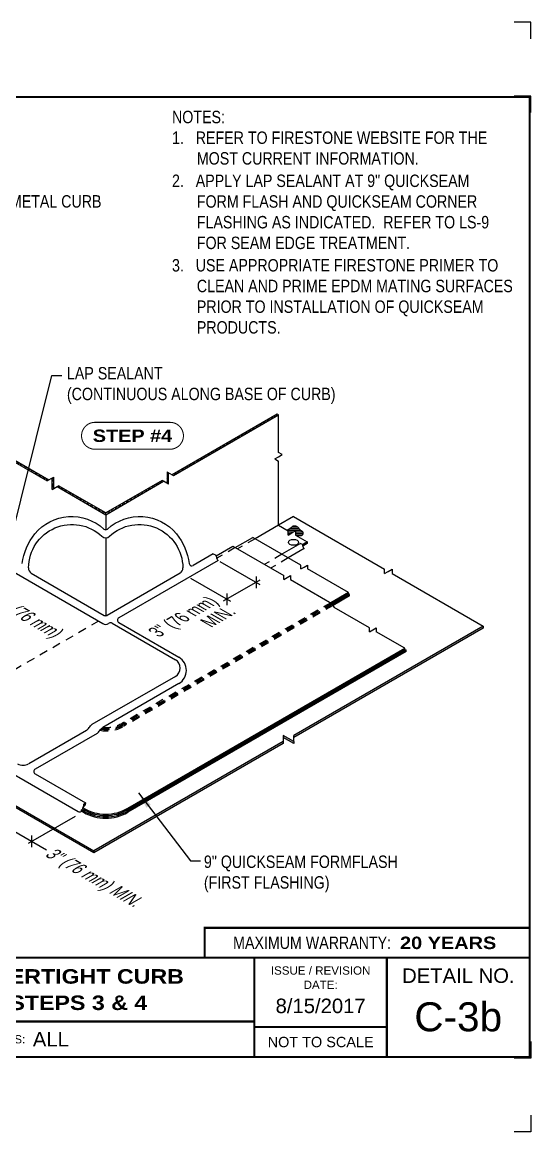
# Model space of a CAD drawing. Header units: inches. Extents: x 165.4 to 185.5, y -203.9 to -187.2.
# Drawn here: x 177.8 to 185.48, y -203.95 to -187.18 of the extents above; entities that cross this region are included whole.
import ezdxf
from ezdxf.enums import TextEntityAlignment as Align

# ---------------------------------------------------------------- set-up
doc = ezdxf.new("R2010")
doc.units = ezdxf.units.IN
doc.header["$MEASUREMENT"] = 0
doc.linetypes.add('HIDDEN', pattern=[0.375, 0.25, -0.125])
doc.linetypes.add('HIDDEN2', pattern=[0.1875, 0.125, -0.0625])
doc.layers.get('0').update_dxf_attribs({"linetype": 'CONTINUOUS'})
doc.layers.get('DEFPOINTS').update_dxf_attribs({"linetype": 'CONTINUOUS'})
for name, color, linetype in [('FSBP-ACCESSORY-OTHER', 7, 'CONTINUOUS'), ('FSBP-ANNO-NOTE', 7, 'CONTINUOUS'), ('FSBP-MEMBRANE', 7, 'CONTINUOUS'), ('FSBP-SEALANTS', 1, 'CONTINUOUS'), ('FSBP-TTLB', 7, 'CONTINUOUS'), ('FSBP-TTLB-BORDER', 7, 'CONTINUOUS'), ('FSBP-TTLB-TEXT', 7, 'CONTINUOUS')]:
    doc.layers.add(name, color=color, linetype=linetype)
doc.styles.add('FSBP_ARIAL', font='arial.ttf')
doc.styles.add('FSBP_ARIAL_BOLD', font='')
doc.styles.add('FSBP_ARIAL_NAR', font='ARIALN.TTF')
doc.styles.get('FSBP_ARIAL_BOLD').set_extended_font_data('Arial Black')
doc.dimstyles.new('FSBP-LEADER', dxfattribs={"dimtxt": 0.1875, "dimasz": 0.25, "dimexe": 0.0625, "dimexo": 0.125, "dimgap": 0.125, "dimtad": 0, "dimtih": 1, "dimtoh": 1, "dimdec": 4, "dimzin": 0, "dimdsep": 46, "dimlunit": 4, "dimtxsty": 'FSBP_ARIAL_NAR', "dimcen": 0.09375, "dimclrd": 256, "dimclre": 256, "dimclrt": 256, "dimadec": 0, "dimazin": 0, "dimtfac": 1, "dimtdec": 4, "dimtofl": 0, "dimtmove": 0, "dimatfit": 3, "dimfxl": 0, "dimtolj": 1, "dimtzin": 0, "dimlwd": -1, "dimlwe": -1, "dimarcsym": 0})

# ---------------------------------------------------------------- blocks, each defined once
blk = doc.blocks.new('TTLB-EPDM_2')
at = {"layer": 'DEFPOINTS', "linetype": 'Continuous', "ltscale": 1.75}
for points in [[(20.016, 13.881), (20.016, 14.131), (19.766, 14.131)], [(20.016, -2.381), (20.016, -2.631), (19.766, -2.631)]]:
    blk.add_lwpolyline(points, dxfattribs=at)
at = {"layer": 'DEFPOINTS', "color": 1}
for points in [[(20.016, 12.766), (20.016, 13.016), (19.766, 13.016)], [(20.016, -1.266), (20.016, -1.516), (19.766, -1.516)]]:
    blk.add_lwpolyline(points, dxfattribs=at)
at = {"layer": 'FSBP-TTLB', "const_width": 0.0312}
blk.add_lwpolyline([(15.09, 0), (20, 0), (20, 0.451), (15.09, 0.451)], close=True, dxfattribs=at)
for points in [[(0, 0), (0, -1.5), (20, -1.5), (20, 0), (0, 0)], [(15.84, 0), (15.84, -0.964)], [(17.841, 0), (17.841, -1.5)], [(20, 0), (20, -1.5)], [(4.825, -0.964), (15.84, -0.964)], [(15.84, -0.964), (15.84, -1.5)], [(15.84, -1.049), (17.841, -1.049)]]:
    blk.add_lwpolyline(points, dxfattribs=at)
at = {"layer": 'FSBP-TTLB-BORDER', "const_width": 0.0312}
blk.add_lwpolyline([(20, 0), (20, 13), (0, 13), (0, 0)], dxfattribs=at)
at = {"layer": 'FSBP-TTLB-TEXT', "style": 'FSBP_ARIAL_NAR'}
blk.add_text('MAXIMUM WARRANTY:', height=0.1875, dxfattribs=at).set_placement((17.905, 0.226), align=Align.MIDDLE_RIGHT)
at = {"layer": 'FSBP-TTLB-TEXT', "style": 'FSBP_ARIAL'}
for s, height, p in [('ISSUE / REVISION', 0.125, (16.841, -0.194)), ('DETAIL NO.', 0.2188, (18.921, -0.272)), ('DATE:', 0.125, (16.841, -0.41)), ('NOT TO SCALE', 0.15625, (16.841, -1.274))]:
    blk.add_text(s, height=height, dxfattribs=at).set_placement(p, align=Align.MIDDLE_CENTER)
blk.add_text('ACCEPTABLE SYSTEMS:', height=0.125, dxfattribs=at).set_placement((10.293, -1.232), align=Align.MIDDLE_LEFT)
at = {"layer": 'FSBP-TTLB-TEXT'}
for tag, height, style, p in [('MAXIMUM_WARRANTY', 0.188, 'FSBP_ARIAL_BOLD', (18.04, 0.224)), ('ACCPT_SYSTEMS', 0.219, 'FSBP_ARIAL', (12.494, -1.232))]:
    blk.add_attdef(tag, text='', height=height, dxfattribs=dict(at, style=style)).set_placement(p, align=Align.MIDDLE_LEFT)
for tag, height, style, p in [('DETAIL_DESCP_LINE_1', 0.219, 'FSBP_ARIAL_BOLD', (10.331, -0.283)), ('DETAIL_DESCP_LINE_2', 0.219, 'FSBP_ARIAL_BOLD', (10.331, -0.681)), ('ISSUE_REV_DATE', 0.219, 'FSBP_ARIAL', (16.841, -0.728)), ('DETAIL_NUMBER', 0.438, 'FSBP_ARIAL', (18.919, -0.893))]:
    blk.add_attdef(tag, text='', height=height, dxfattribs=dict(at, style=style)).set_placement(p, align=Align.MIDDLE_CENTER)

msp = doc.modelspace()

# ---------------------------------------------------------------- hatches: boundary and pattern name
at = {"layer": 'FSBP-ACCESSORY-OTHER'}
h = msp.add_hatch(dxfattribs=at)
h.set_pattern_fill('STEEL', color=256, scale=0.5, angle=90, style=0)
h.set_pattern_definition([(135, (0, 0), (-0.044194174, -0.044194174), []), (135, (-0.03125, 0), (-0.044194174, -0.044194174), [])])
h.paths.add_polyline_path([(181.668, -193.117), (181.646, -193.104), (180.059, -194.02), (180.081, -194.033)])
h.paths.add_polyline_path([(179.932, -194.119), (179.91, -194.106), (179.057, -194.598), (179.057, -194.625)])
h.paths.add_polyline_path([(178.271, -194.058), (178.248, -194.071), (178.248, -194.157), (178.248, -194.243), (178.271, -194.23)])
h = msp.add_hatch(dxfattribs=at)
h.set_pattern_fill('STEEL', color=256, scale=0.5, style=0)
h.set_pattern_definition([(45, (0, 0), (-0.044194174, 0.044194174), []), (45, (0, 0.03125), (-0.044194174, 0.044194174), [])])
h.paths.add_polyline_path([(178.345, -194.187), (178.323, -194.2), (179.057, -194.625), (179.057, -194.598)])
h.paths.add_polyline_path([(176.873, -193.337), (176.85, -193.35), (178.173, -194.114), (178.196, -194.101)])
h.paths.add_polyline_path([(180.007, -193.99), (179.984, -193.977), (179.984, -194.149), (180.007, -194.162), (180.007, -194.076)])
h = msp.add_hatch(dxfattribs=at)
h.set_pattern_fill('STEEL', color=256, scale=0.177778, angle=45, style=0)
h.set_pattern_definition([(90, (111.554388, -137.8497), (-0.022222222, 3e-18), []), (90, (111.54653, -137.841844), (-0.022222222, 3e-18), [])])
edge = h.paths.add_edge_path()
edge.add_spline(control_points=[(182.028, -195.076), (182.032, -195.082), (182.033, -195.09), (182.035, -195.098)], knot_values=[0.07603, 0.07603, 0.07603, 0.07603, 0.128056, 0.128056, 0.128056, 0.128056], degree=3, periodic=0)
edge.add_line((182.035, -195.098), (182.101, -195.06))
edge.add_line((182.101, -195.06), (182.101, -195.034))
edge.add_line((182.101, -195.034), (182.028, -195.076))
at = {"layer": 'FSBP-MEMBRANE'}
for points in [[(182.723, -195.821), (182.723, -195.801), (182.456, -195.956), (182.473, -195.966)], [(183.576, -196.662), (183.576, -196.642), (179.391, -199.059, -0.267949), (178.724, -199.059), (178.712, -199.052), (178.712, -199.072), (178.724, -199.079, 0.267949), (179.391, -199.079)]]:
    msp.add_hatch(color=256, dxfattribs=at).paths.add_polyline_path(points)
h = msp.add_hatch(color=256, dxfattribs=at)
h.paths.add_polyline_path([(175.091, -197.518), (175.065, -197.533), (175.948, -198.042), (175.974, -198.027)])
h.paths.add_polyline_path([(175.974, -198.027), (175.948, -198.042), (176.148, -198.158), (176.148, -198.128)])
h.paths.add_polyline_path([(173.582, -196.646), (173.582, -196.676), (175.065, -197.533), (175.091, -197.518)])
h.paths.add_polyline_path([(176.311, -198.158), (176.311, -198.128), (176.148, -198.222), (176.148, -198.252)])
h.paths.add_polyline_path([(176.311, -198.222), (176.311, -198.252), (177.376, -198.867), (177.402, -198.852)])
h.paths.add_polyline_path([(177.402, -198.852), (177.376, -198.867), (178.258, -199.376), (178.284, -199.361)])
h.paths.add_polyline_path([(178.284, -199.361), (178.258, -199.376), (178.876, -199.733), (178.876, -199.703)])
h.paths.add_polyline_path([(181.736, -198.082), (181.736, -198.052), (178.876, -199.703), (178.876, -199.733)])
h.paths.add_polyline_path([(181.736, -197.958), (181.736, -197.988), (181.899, -198.082), (181.899, -198.052)])
h.paths.add_polyline_path([(184.759, -196.337), (184.759, -196.307), (181.899, -197.958), (181.899, -197.988)])
at = {"layer": 'FSBP-SEALANTS'}
h = msp.add_hatch(dxfattribs=at)
h.set_pattern_fill('ANSI31', color=256, scale=0.2, angle=135, style=0)
h.set_pattern_definition([(180, (29.189592, -3.633282), (-3e-18, -0.025), [])])
h.paths.add_polyline_path([(181.982, -194.838, 0.17273), (181.93, -194.8, 0.294299), (181.857, -194.821, -0.169032), (181.795, -194.857), (181.812, -194.866), (181.812, -194.932), (181.868, -194.899), (181.925, -194.866), (181.925, -194.932), (181.964, -194.954, -0.271759), (182.004, -194.937, 0.817617), (182.024, -194.877, -0.114172)])

# ---------------------------------------------------------------- linework, layer by layer
at = {"layer": 'DEFPOINTS'}
msp.add_line((179.057, -194.625), (179.057, -194.598), dxfattribs=at)
at = {"layer": 'FSBP-ACCESSORY-OTHER'}
for p, q in [((181.646, -193.104), (180.059, -194.02)), ((180.081, -194.033), (181.668, -193.117)), ((181.668, -193.117), (181.646, -193.104)), ((181.668, -193.684), (181.668, -193.117)), ((176.85, -193.35), (178.173, -194.114)), ((178.196, -194.101), (176.873, -193.337)), ((181.612, -193.782), (181.668, -193.749)), ((181.725, -193.717), (181.668, -193.684)), ((181.668, -193.749), (181.725, -193.717)), ((181.612, -193.782), (181.668, -193.815)), ((181.668, -194.784), (181.668, -193.815)), ((178.248, -194.071), (178.173, -194.114)), ((178.248, -194.071), (178.271, -194.058)), ((178.248, -194.157), (178.248, -194.071)), ((178.271, -194.058), (178.271, -194.23)), ((179.984, -193.977), (180.007, -193.99)), ((179.984, -193.977), (179.984, -194.149)), ((180.007, -194.076), (180.007, -193.99)), ((180.007, -193.99), (180.081, -194.033)), ((180.007, -194.162), (180.007, -194.076)), ((178.248, -194.243), (178.248, -194.157)), ((178.248, -194.243), (178.323, -194.2)), ((178.323, -194.2), (178.345, -194.187)), ((178.323, -194.2), (179.057, -194.625)), ((179.057, -194.598), (178.345, -194.187)), ((179.91, -194.106), (179.057, -194.598)), ((179.057, -194.625), (179.932, -194.119)), ((179.932, -194.119), (179.91, -194.106)), ((180.007, -194.162), (179.932, -194.119)), ((179.057, -194.625), (179.057, -194.852)), ((181.668, -194.784), (181.315, -194.988)), ((181.668, -194.784), (181.812, -194.866)), ((181.812, -194.932), (181.812, -194.866)), ((181.812, -194.932), (181.868, -194.899)), ((181.868, -194.899), (181.925, -194.866)), ((181.925, -194.866), (181.925, -194.932)), ((181.925, -194.932), (182.101, -195.034)), ((182.101, -195.034), (182.028, -195.076)), ((182.101, -195.06), (182.035, -195.098)), ((182.101, -195.034), (182.101, -195.06))]:
    msp.add_line(p, q, dxfattribs=at)
at = {"layer": 'FSBP-ACCESSORY-OTHER', "linetype": 'HIDDEN2'}
msp.add_line((181.315, -194.988), (181.047, -195.142), dxfattribs=at)
at = {"layer": 'FSBP-ACCESSORY-OTHER'}
msp.add_ellipse((181.894, -195.042), major_axis=(-0.0765, 0), ratio=0.57735, dxfattribs=at)
at = {"layer": 'FSBP-ANNO-NOTE'}
for p, q in [((180.782, -195.329), (181.384, -195.677)), ((180.339, -195.584), (180.942, -195.932)), ((181.33, -195.557), (181.33, -195.734)), ((181.384, -195.614), (180.834, -195.932)), ((180.888, -195.813), (180.888, -195.989)), ((177.005, -199.018), (178.164, -199.687)), ((178.594, -199.182), (177.887, -199.59)), ((177.942, -199.647), (177.942, -199.471))]:
    msp.add_line(p, q, dxfattribs=at)
at = {"layer": 'FSBP-ANNO-NOTE', "const_width": 0.0156}
msp.add_lwpolyline([(178.896, -193.636), (180.028, -193.636, 1), (180.028, -193.229), (178.896, -193.229, 1)], format="xyb", close=True, dxfattribs=at)
at = {"layer": 'FSBP-MEMBRANE'}
for p, q in [((181.894, -194.653), (181.668, -194.784)), ((181.894, -194.653), (183.27, -195.447)), ((179.057, -194.973), (179.057, -196.15)), ((180.726, -195.248), (180.978, -195.102)), ((180.978, -195.102), (181.746, -195.545)), ((181.013, -195.122), (181.28, -194.968)), ((182.003, -195.386), (181.28, -194.968)), ((182.003, -195.444), (182.003, -195.386)), ((182.003, -195.444), (182.054, -195.415)), ((182.054, -195.415), (182.105, -195.386)), ((182.105, -195.386), (182.105, -195.444)), ((181.746, -195.604), (181.746, -195.545)), ((181.746, -195.604), (181.797, -195.575)), ((181.797, -195.575), (181.847, -195.545)), ((181.847, -195.545), (181.847, -195.604)), ((181.847, -195.604), (182.474, -195.966)), ((183.27, -195.513), (183.27, -195.447)), ((183.27, -195.513), (183.326, -195.48)), ((183.326, -195.48), (183.383, -195.447)), ((183.383, -195.447), (183.383, -195.513)), ((183.383, -195.513), (184.759, -196.307)), ((182.723, -195.801), (182.456, -195.956)), ((182.723, -195.821), (182.473, -195.966)), ((182.741, -195.832), (182.487, -195.978)), ((182.741, -195.852), (182.491, -195.996)), ((182.741, -195.832), (182.723, -195.821)), ((182.741, -195.852), (182.741, -195.832)), ((183.042, -196.334), (182.509, -196.026)), ((184.759, -196.307), (181.899, -197.958)), ((184.759, -196.337), (181.899, -197.988)), ((183.042, -196.393), (183.042, -196.334)), ((183.042, -196.393), (183.093, -196.363)), ((183.093, -196.363), (183.144, -196.334)), ((183.144, -196.334), (183.144, -196.393)), ((183.576, -196.642), (183.144, -196.393)), ((184.759, -196.307), (184.759, -196.337)), ((179.391, -199.059), (183.576, -196.642)), ((179.391, -199.079), (183.576, -196.662)), ((183.594, -196.673), (179.391, -199.1)), ((183.594, -196.693), (179.391, -199.12)), ((183.576, -196.662), (183.576, -196.642)), ((183.576, -196.662), (183.594, -196.673)), ((183.594, -196.693), (183.594, -196.673)), ((181.736, -198.052), (178.876, -199.703)), ((181.736, -198.082), (178.876, -199.733)), ((181.899, -198.052), (181.736, -197.958)), ((181.736, -197.958), (181.736, -198.082)), ((181.899, -198.082), (181.736, -197.988)), ((181.899, -198.052), (181.899, -197.958)), ((181.899, -198.052), (181.899, -198.082)), ((176.311, -198.222), (178.876, -199.703)), ((178.876, -199.733), (176.311, -198.252)), ((178.694, -199.082), (178.724, -199.1)), ((178.694, -199.102), (178.724, -199.12)), ((178.724, -199.059), (178.712, -199.052)), ((178.724, -199.079), (178.712, -199.072)), ((178.876, -199.703), (178.876, -199.733))]:
    msp.add_line(p, q, dxfattribs=at)
at = {"layer": 'FSBP-MEMBRANE', "linetype": 'HIDDEN2'}
for p, q in [((181.013, -195.122), (180.734, -195.283)), ((182.456, -195.956), (179.307, -197.774)), ((182.473, -195.966), (179.307, -197.794)), ((182.487, -195.978), (179.325, -197.804)), ((182.491, -195.996), (179.325, -197.824)), ((178.951, -196.233), (177.614, -197.005))]:
    msp.add_line(p, q, dxfattribs=at)
at = {"layer": 'FSBP-MEMBRANE', "linetype": 'HIDDEN'}
msp.add_line((182.723, -195.821), (182.723, -195.801), dxfattribs=at)
at = {"layer": 'FSBP-MEMBRANE'}
msp.add_lwpolyline([(182.723, -195.801), (182.105, -195.444)], dxfattribs=at)
for centre, radius, start, end in [((182.459, -195.995), 0.0325, 357.7958, 62.2042), ((182.524, -195.997), 0.0325, 177.7958, 242.2042), ((179.057, -198.481), 0.667, 240, 300), ((179.057, -198.501), 0.667, 240, 300), ((179.057, -198.522), 0.667, 240, 300), ((179.057, -198.542), 0.667, 240, 300)]:
    msp.add_arc(centre, radius, start, end, dxfattribs=at)
at = {"layer": 'FSBP-MEMBRANE', "linetype": 'HIDDEN2'}
for centre, start in [((179.057, -197.34), 264.8161), ((179.075, -197.391), 257.9933), ((179.075, -197.371), 259.517), ((179.057, -197.36), 262.3254)]:
    msp.add_arc(centre, 0.5, start, 300, dxfattribs=at)
at = {"layer": 'FSBP-SEALANTS'}
for p, q in [((181.999, -195.06), (181.72, -195.222)), ((180.682, -195.218), (180.38, -195.393)), ((182.057, -195.137), (181.815, -195.277)), ((177.412, -195.344), (179.016, -196.27)), ((180.755, -195.314), (179.254, -196.181)), ((177.934, -195.508), (179.036, -196.145)), ((180.18, -195.508), (179.078, -196.145)), ((179.112, -196.262), (179.099, -196.27)), ((179.154, -196.262), (180.111, -196.815)), ((179.254, -196.253), (180.162, -196.777)), ((180.111, -197.067), (178.85, -197.796)), ((180.162, -197.174), (179.012, -197.838)), ((175.49, -197.287), (178.643, -199.107)), ((178.765, -197.885), (177.894, -198.388)), ((178.927, -197.928), (177.991, -198.468)), ((177.991, -198.54), (178.751, -198.979)), ((178.694, -199.102), (178.685, -199.107)), ((178.712, -199.072), (178.694, -199.082)), ((178.694, -199.102), (178.694, -199.082)), ((178.712, -199.072), (178.712, -199.052))]:
    msp.add_line(p, q, dxfattribs=at)
at = {"layer": 'FSBP-SEALANTS', "linetype": 'HIDDEN2'}
for p, q in [((181.72, -195.222), (181.452, -195.376)), ((181.815, -195.277), (181.548, -195.431))]:
    msp.add_line(p, q, dxfattribs=at)
at = {"layer": 'FSBP-SEALANTS'}
for points in [[(177.796, -195.363, -0.132579), (177.988, -194.911, -0.427001), (179.029, -194.841, 0.387956), (179.085, -194.841, -0.427001), (180.126, -194.911, -0.134257), (180.318, -195.364, 0.134257)], [(177.893, -195.426, -0.656631), (179, -194.951, 0.397584), (179.114, -194.951, -0.656631), (180.222, -195.426, 0.656631)], [(181.964, -194.954, -0.271759), (182.004, -194.937, 0.817617), (182.024, -194.877, -0.114172), (181.982, -194.838, 0.17273), (181.93, -194.8, 0.294299), (181.857, -194.821, -0.169032), (181.795, -194.857, -0.783656)], [(178.765, -197.885, 0.116084), (178.807, -197.84, -0.113357), (178.85, -197.796, 34.316013)], [(178.927, -197.928, 0.113357), (178.969, -197.883, -0.113357), (179.012, -197.838, 34.316013)], [(178.751, -198.979, -0.211348), (178.712, -199.052, 2.146326)]]:
    msp.add_lwpolyline(points, format="xyb", dxfattribs=at)
for centre, radius, start, end in [((177.975, -195.436), 0.0833, 172.9486, 240), ((180.137, -195.435), 0.0852, 300.3884, 6.1975), ((180.359, -195.357), 0.0417, 189.3332, 300), ((179.057, -196.198), 0.0833, 240, 300), ((179.057, -196.109), 0.0417, 240, 300), ((179.133, -196.298), 0.0417, 60, 120), ((179.275, -196.217), 0.0417, 120, 240), ((180.048, -196.976), 0.229, 300, 60), ((180.038, -196.941), 0.146, 300, 60), ((177.81, -198.243), 0.167, 240, 300), ((178.012, -198.504), 0.0417, 120, 240), ((178.664, -199.071), 0.0417, 240, 300)]:
    msp.add_arc(centre, radius, start, end, dxfattribs=at)
for points in [[(181.999, -195.06), (182.025, -195.072), (182.04, -195.117), (182.057, -195.137)], [(180.682, -195.218), (180.72, -195.236), (180.739, -195.296), (180.755, -195.314)]]:
    msp.add_spline(points, degree=3, dxfattribs=at)
msp.add_open_spline([(178.751, -198.979), (178.743, -198.982), (178.717, -198.995), (178.723, -199.034), (178.712, -199.052)], degree=3, knots=[0.0244904, 0.0244904, 0.0244904, 0.0244904, 0.0614859, 0.1567562, 0.1567562, 0.1567562, 0.1567562], dxfattribs=at)

# ---------------------------------------------------------------- block references
at = {"ltscale": 1.75}
msp.add_blockref('TTLB-EPDM_2', (165.463, -201.316), dxfattribs=at).add_auto_attribs({'DETAIL_DESCP_LINE_1': 'OUTSIDE CORNER AT WELDED WATERTIGHT CURB', 'DETAIL_DESCP_LINE_2': '(FLANGES 2"- 3") INSTALLATION STEPS 3 & 4', 'ACCPT_SYSTEMS': 'ALL', 'ISSUE_REV_DATE': '8/15/2017', 'DETAIL_NUMBER': 'C-3b', 'MAXIMUM_WARRANTY': '20 YEARS'})

# ---------------------------------------------------------------- texts
at = {"layer": 'FSBP-ANNO-NOTE', "style": 'FSBP_ARIAL_NAR'}
msp.add_text('WELDED WATERTIGHT METAL CURB', height=0.1875, dxfattribs=at).set_placement((175.152, -189.891), align=Align.MIDDLE_LEFT)
at = {"layer": 'FSBP-ANNO-NOTE', "style": 'FSBP_ARIAL_BOLD'}
msp.add_text('STEP #4', height=0.1875, dxfattribs=at).set_placement((179.462, -193.432), align=Align.MIDDLE_CENTER)
at = {"layer": 'FSBP-ANNO-NOTE', "style": 'FSBP_ARIAL_NAR', "oblique": 30}
for s, p in [('3" (76 mm)', (177.4, -195.884)), ('3" (76 mm) MIN.', (178.176, -199.694))]:
    msp.add_text(s, height=0.1875, rotation=330, dxfattribs=at).set_placement(p, align=Align.MIDDLE_LEFT)
at = {"layer": 'FSBP-ANNO-NOTE', "style": 'FSBP_ARIAL_NAR', "oblique": 330}
for s, p in [('3" (76 mm)', (180.729, -195.872)), ('MIN.', (180.996, -196.026))]:
    msp.add_text(s, height=0.1875, rotation=30, dxfattribs=at).set_placement(p, align=Align.MIDDLE_RIGHT)
at = {"layer": 'FSBP-ANNO-NOTE', "char_height": 0.1875, "attachment_point": 1, "style": 'FSBP_ARIAL_NAR'}
for s, width, gutter_width, heights, insert in [('NOTES:\\P1.   REFER TO FIRESTONE WEBSITE FOR THE                \\P{\\W6.27837; }MOST CURRENT INFORMATION.\\P{\\H0.08333x;\\P}2.   APPLY LAP SEALANT AT 9" QUICKSEAM \\P{\\W6.27837; }FORM FLASH AND QUICKSEAM CORNER \\P{\\W6.27837; }FLASHING AS INDICATED.  REFER TO LS-9 \\P{\\W6.27837; }FOR SEAM EDGE TREATMENT. \\P{\\H0.08333x;\\W9.4179;        \\W1;\\P}3.   USE APPROPRIATE FIRESTONE PRIMER TO \\P{\\W6.27837; }CLEAN AND PRIME EPDM MATING SURFACES \\P{\\W6.27837; }PRIOR TO INSTALLATION OF QUICKSEAM \\P{\\W6.27837; }PRODUCTS.', 5.17321, 23.081, [3.863], (180.059, -188.523)), ('LAP SEALANT \\P(CONTINUOUS ALONG BASE OF CURB)', 4.37923, 5, [0.603], (178.472, -192.394)), ('9" QUICKSEAM FORMFLASH\\P(FIRST FLASHING)', 4.37923, 5, [0.603], (180.541, -199.773))]:
    msp.add_mtext_dynamic_manual_height_columns(s, width=width, gutter_width=gutter_width, heights=heights, dxfattribs=dict(at, insert=insert))

# ---------------------------------------------------------------- leaders
at = {"layer": 'FSBP-ANNO-NOTE'}
for points in [[(177.54, -195.355), (178.243, -192.522), (178.394, -192.522)], [(179.553, -198.828), (180.339, -199.852), (180.49, -199.852)]]:
    msp.add_leader(points, dimstyle='FSBP-LEADER', dxfattribs=at)

doc.saveas('drawing.dxf')
